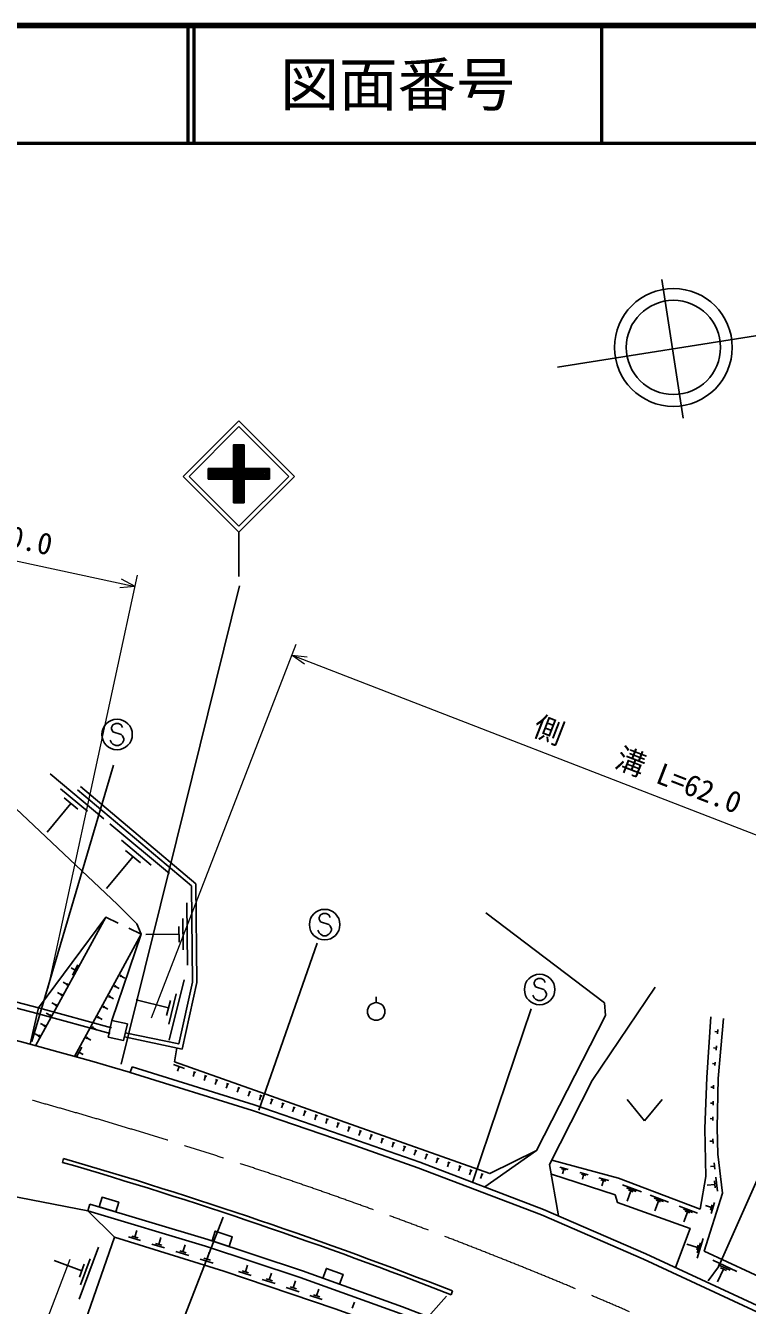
# Model space of a CAD drawing. Units: millimetres, scale not verified. Extents: x 40000 to 680000, y 20000 to 380000.
# Drawn here: x 494918 to 556428, y 271022 to 380000 of the extents above; entities that cross this region are included whole.
import ezdxf
from ezdxf.enums import TextEntityAlignment as Align

# ---------------------------------------------------------------- set-up
doc = ezdxf.new("R2010")
doc.units = ezdxf.units.MM
doc.header["$LTSCALE"] = 1000
doc.linetypes.add('CHAIN', pattern=[18.5, 12, -1.5, 3.5, -1.5])
for name, color, linetype, lineweight in [('M-BGD', 7, 'Continuous', 25), ('M-BMK', 2, 'CHAIN', 13), ('M-STR-HTXT', 7, 'Continuous', 13), ('M-STR-STRC', 7, 'Continuous', 25), ('M-TTL', 2, 'Continuous', 140), ('M-TTL-LINE', 7, 'Continuous', 50)]:
    doc.layers.add(name, color=color, linetype=linetype, lineweight=lineweight)
doc.layers.add('M-TTL-TXT', color=7, linetype='Continuous')
doc.styles.add('ＭＳ ゴシック', font='')
doc.styles.get('ＭＳ ゴシック').set_extended_font_data('MS Gothic')

msp = doc.modelspace()

# ---------------------------------------------------------------- linework, layer by layer
at = {"layer": 'M-BGD'}
for p, q in [((549126, 358382), (550959, 346575)), ((540237, 350919), (564929, 354831)), ((497010, 316281), (501580, 312460)), ((497898, 315021), (500183, 313111)), ((498214, 314239), (499357, 313284)), ((498786, 313761), (496747, 311324)), ((502095, 312029), (507169, 307786)), ((503081, 310630), (505618, 308508)), ((503432, 309761), (504701, 308700)), ((504066, 309231), (501803, 306525)), ((508663, 305291), (508723, 299981)), ((501755, 304071), (502810, 303569)), ((503714, 303140), (504769, 302638)), ((507978, 303292), (507992, 301964)), ((508324, 303959), (508354, 301304)), ((507985, 302628), (505153, 302596)), ((499143, 299577), (498792, 299769)), ((499382, 300015), (498903, 299138)), ((502966, 298989), (503062, 299164)), ((503014, 299076), (503365, 298885)), ((508427, 298755), (507139, 293603)), ((497991, 297471), (497640, 297663)), ((498039, 297559), (497943, 297383)), ((498471, 298348), (498120, 298540)), ((498519, 298436), (498423, 298260)), ((502487, 298111), (502583, 298287)), ((502535, 298199), (502886, 298007)), ((507762, 297553), (507118, 294977)), ((497512, 296593), (497161, 296785)), ((497560, 296681), (497464, 296506)), ((501527, 296356), (501623, 296532)), ((501575, 296444), (501926, 296252)), ((502007, 297234), (502103, 297409)), ((502055, 297322), (502406, 297130)), ((507096, 296351), (504349, 297037)), ((507257, 296995), (506935, 295707)), ((524790, 296803), (524790, 297303)), ((497032, 295716), (496681, 295908)), ((497080, 295804), (496984, 295628)), ((501048, 295479), (501143, 295654)), ((501096, 295567), (501447, 295375)), ((496552, 294838), (496201, 295030)), ((496600, 294926), (496504, 294751)), ((500568, 294601), (500664, 294777)), ((500616, 294689), (500967, 294497)), ((553901, 294331), (553637, 294354)), ((553918, 294528), (553883, 294134)), ((496073, 293961), (495722, 294153)), ((496121, 294049), (496025, 293873)), ((500088, 293724), (500184, 293900)), ((500136, 293812), (500487, 293620)), ((499225, 292145), (499704, 293022)), ((499465, 292583), (499816, 292392)), ((553778, 292940), (553546, 292961)), ((553793, 293114), (553762, 292766)), ((503993, 291335), (503844, 290858)), ((507528, 291522), (508471, 291188)), ((507999, 291355), (507866, 290978)), ((553659, 291596), (553457, 291614)), ((553673, 291748), (553646, 291445)), ((509319, 290887), (509185, 290510)), ((509225, 290920), (509413, 290853)), ((510261, 290552), (510128, 290175)), ((510167, 290586), (510356, 290519)), ((511204, 290218), (511070, 289841)), ((511110, 290251), (511298, 290185)), ((512146, 289884), (512013, 289507)), ((512052, 289917), (512241, 289850)), ((513089, 289549), (512955, 289172)), ((512994, 289583), (513183, 289516)), ((514031, 289215), (513897, 288838)), ((513937, 289248), (514125, 289182)), ((514974, 288881), (514840, 288504)), ((514879, 288914), (515068, 288847)), ((553534, 289612), (553318, 289616)), ((553537, 289774), (553530, 289450)), ((515916, 288546), (515782, 288169)), ((515822, 288580), (516010, 288513)), ((516859, 288212), (516725, 287835)), ((516764, 288245), (516953, 288179)), ((517801, 287878), (517667, 287501)), ((517707, 287911), (517895, 287844)), ((546170, 288550), (547670, 286750)), ((547670, 286750), (549170, 288550)), ((553504, 288238), (553288, 288242)), ((553508, 288400), (553501, 288076)), ((518743, 287543), (518610, 287166)), ((518649, 287577), (518838, 287510)), ((519686, 287209), (519552, 286832)), ((519592, 287242), (519780, 287176)), ((520628, 286875), (520495, 286498)), ((520534, 286908), (520723, 286841)), ((553476, 286923), (553260, 286927)), ((553479, 287085), (553472, 286761)), ((521571, 286540), (521437, 286163)), ((521477, 286574), (521665, 286507)), ((522513, 286206), (522380, 285829)), ((522419, 286239), (522608, 286173)), ((523456, 285872), (523322, 285495)), ((523361, 285905), (523550, 285838)), ((524398, 285537), (524264, 285160)), ((524304, 285571), (524492, 285504)), ((525341, 285203), (525207, 284826)), ((525246, 285236), (525435, 285170)), ((526283, 284869), (526149, 284492)), ((526189, 284902), (526377, 284835)), ((527226, 284534), (527092, 284157)), ((527131, 284568), (527320, 284501)), ((553489, 285005), (553223, 284998)), ((553484, 285205), (553495, 284805)), ((498152, 283533), (498056, 283204)), ((528168, 284200), (528034, 283823)), ((528074, 284233), (528262, 284167)), ((529110, 283866), (528977, 283489)), ((529016, 283899), (529205, 283832)), ((530053, 283531), (529919, 283154)), ((529959, 283565), (530147, 283498)), ((530995, 283197), (530862, 282820)), ((530901, 283230), (531090, 283164)), ((531938, 282863), (531804, 282486)), ((531844, 282896), (532032, 282829)), ((532880, 282528), (532747, 282151)), ((532786, 282562), (532974, 282495)), ((540437, 282803), (541162, 282606)), ((540592, 282657), (540955, 282559)), ((540773, 282608), (540668, 282221)), ((542135, 282341), (542860, 282143)), ((553630, 282891), (553269, 282850)), ((553600, 283162), (553661, 282619)), ((533823, 282194), (533689, 281817)), ((533728, 282227), (533917, 282161)), ((542290, 282195), (542653, 282096)), ((542472, 282145), (542366, 281759)), ((543764, 281897), (544611, 281667)), ((543945, 281727), (544369, 281611)), ((544157, 281669), (544034, 281217)), ((545770, 281303), (547399, 280686)), ((553645, 281324), (553005, 281252)), ((553611, 281624), (553679, 281024)), ((553738, 281942), (553873, 280742)), ((546136, 281040), (546950, 280732)), ((546502, 280777), (546173, 279909)), ((546298, 280855), (546706, 280700)), ((548145, 280404), (549694, 279817)), ((548493, 280154), (549267, 279860)), ((500394, 279653), (500221, 279078)), ((548841, 279904), (548528, 279078)), ((548647, 279977), (549035, 279830)), ((550625, 279464), (552174, 278877)), ((550973, 279214), (551747, 278921)), ((551127, 279038), (551515, 278891)), ((553354, 279356), (552848, 279516)), ((553429, 279594), (553279, 279119)), ((553630, 279791), (553331, 278841)), ((551321, 278964), (551008, 278138)), ((504717, 276547), (503676, 276871)), ((504500, 276767), (503980, 276928)), ((504240, 276848), (504412, 277403)), ((501126, 275973), (499477, 271547)), ((506758, 275913), (505687, 276246)), ((506534, 276139), (505999, 276305)), ((506267, 276222), (506444, 276793)), ((508323, 275588), (508506, 276175)), ((552174, 275953), (551273, 276236)), ((552240, 276164), (552107, 275742)), ((552665, 276726), (552133, 275037)), ((552419, 276339), (552153, 275495)), ((499712, 273980), (497351, 274860)), ((500419, 274977), (499594, 272764)), ((508828, 275270), (507728, 275612)), ((508599, 275502), (508048, 275673)), ((510900, 274626), (509789, 274971)), ((510668, 274861), (510113, 275033)), ((510391, 274947), (510575, 275540)), ((553492, 274863), (555539, 273908)), ((499918, 274533), (499505, 273427)), ((514135, 273563), (513065, 273923)), ((513915, 273796), (513381, 273976)), ((513648, 273886), (513840, 274456)), ((515680, 273203), (515875, 273781)), ((554388, 274113), (553880, 273021)), ((553940, 274488), (554964, 274010)), ((554132, 274232), (554644, 273993)), ((516173, 272876), (515090, 273241)), ((515951, 273112), (515409, 273294)), ((518227, 272184), (517128, 272554)), ((518001, 272423), (517452, 272608)), ((517727, 272515), (517924, 273101)), ((520197, 271520), (519149, 271873)), ((519982, 271748), (519458, 271924)), ((519720, 271836), (519909, 272395)), ((531305, 272255), (531180, 271935)), ((522745, 270780), (522935, 271307))]:
    msp.add_line(p, q, dxfattribs=at)
for points in [[(504769, 302638), (504397, 303513), (502741, 305150), (491527, 315729), (489016, 317347), (472108, 318296), (468333, 316792), (464633, 314881)], [(503338, 293878), (508250, 292855), (509509, 298505), (509415, 306910), (499584, 315213)], [(503413, 294241), (507969, 293291), (509139, 298543), (509047, 306737), (499345, 314930)], [(459142, 304152), (466218, 302813), (476032, 300752), (487832, 297974), (495899, 295876), (502114, 294181)], [(459235, 304644), (466316, 303304), (476141, 301240), (487952, 298460), (496027, 296360), (502245, 294664)], [(495307, 293259), (496027, 296360), (501755, 304071), (495776, 293132)], [(538467, 284202), (544322, 295706), (544247, 296774), (534144, 304444)], [(499075, 292224), (504769, 302638), (502281, 295291)], [(548579, 298126), (543186, 290183), (539576, 283031), (540333, 278644)], [(539763, 283401), (545443, 281855), (552392, 279222), (552889, 282005), (552799, 286084), (552979, 290439), (553318, 295583)], [(554401, 295448), (553949, 290333), (553859, 286136), (553919, 283895), (554295, 280571), (552746, 275652), (562534, 271090)], [(507819, 292945), (507618, 291776), (534480, 282247), (538467, 284202), (534050, 281105)], [(503993, 291335), (514407, 288089), (522642, 285277), (528519, 283210), (539057, 279198), (547769, 275414), (561537, 269027)], [(446502, 289989), (458188, 288121), (466558, 286503), (474315, 284829), (483531, 282653), (488628, 281313), (500221, 279078)], [(503844, 290858), (514251, 287613), (522478, 284804), (528348, 282740), (538869, 278735), (547565, 274958), (561327, 268573)], [(550287, 274246), (551543, 277577), (545360, 279773), (545149, 280435), (539720, 282198)], [(500221, 279078), (502495, 276819), (500011, 269727), (506875, 264631), (514185, 259515), (520267, 255349), (523801, 258455), (529646, 267721), (530155, 269055)], [(500221, 279078), (510255, 276067), (518313, 273394), (526837, 270329), (537328, 266300), (547265, 261950), (556151, 257766)], [(500394, 279653), (510436, 276639), (518509, 273961), (527046, 270892), (537556, 266855), (547513, 262497), (556406, 258309)], [(529646, 267721), (521295, 270728), (511807, 273925), (502495, 276819)]]:
    msp.add_lwpolyline(points, dxfattribs=at)
for points in [[(501964, 293877), (503272, 293584), (503589, 294998), (502281, 295291)], [(501186, 279415), (502611, 278987), (502857, 279807), (501432, 280235)], [(510810, 276515), (512254, 276036), (512530, 276867), (511086, 277346)], [(520257, 273332), (521674, 272823), (521975, 273660), (520558, 274170)]]:
    msp.add_lwpolyline(points, close=True, dxfattribs=at)
for centre, radius in [((550121, 352594), 5016), ((550121, 352594), 4013), ((524790, 296053), 750)]:
    msp.add_circle(centre, radius, dxfattribs=at)
for centre, radius, start, end in [((392285, -89473), 396355, 73.65246, 81.07346), ((388307, -93707), 392907, 68.65721, 73.76554), ((388307, -93707), 392564, 68.65721, 73.76554)]:
    msp.add_arc(centre, radius, start, end, dxfattribs=at)
at = {"layer": 'M-BMK'}
msp.add_arc((389819, -91177), 394089, 64.62862, 78.95386, dxfattribs=at)
at = {"layer": 'M-STR-HTXT'}
for p, q in [((464844, 340759), (504243, 332226)), ((496834, 298019), (504454, 333203)), ((504243, 332226), (503100, 332857)), ((504243, 332226), (502942, 332124)), ((505652, 295520), (517986, 327336)), ((517625, 326404), (577856, 303054)), ((517625, 326404), (518677, 325660)), ((517625, 326404), (518903, 326243)), ((498691, 274941), (488791, 249057))]:
    msp.add_line(p, q, dxfattribs=at)
at = {"layer": 'M-STR-STRC'}
for p, q in [((508359, 341611), (513097, 346349)), ((508854, 341611), (513097, 345854)), ((513097, 346349), (517835, 341611)), ((513097, 345854), (517340, 341611)), ((512638, 344314), (513538, 344314)), ((512638, 344314), (512638, 342282)), ((512638, 344266), (512686, 344314)), ((512638, 344125), (512828, 344314)), ((512638, 343983), (512969, 344314)), ((512638, 343842), (513110, 344314)), ((512638, 343701), (513252, 344314)), ((512638, 343559), (513393, 344314)), ((512638, 343418), (513535, 344314)), ((513538, 343357), (512638, 344257)), ((512638, 343276), (513538, 344176)), ((513538, 343216), (512638, 344116)), ((512638, 343135), (513538, 344035)), ((513538, 343075), (512638, 343975)), ((512638, 342993), (513538, 343893)), ((513538, 342933), (512638, 343833)), ((512638, 342852), (513538, 343752)), ((513538, 342792), (512638, 343692)), ((512638, 342711), (513538, 343611)), ((513538, 342650), (512638, 343550)), ((512638, 342569), (513538, 343469)), ((513538, 342509), (512638, 343409)), ((512638, 342428), (513538, 343328)), ((513538, 343499), (512722, 344314)), ((513538, 343640), (512864, 344314)), ((513538, 343782), (513005, 344314)), ((513538, 343923), (513147, 344314)), ((513538, 344065), (513288, 344314)), ((513538, 344206), (513429, 344314)), ((513538, 344314), (513538, 342282)), ((512638, 342282), (510476, 342282)), ((510476, 342282), (510476, 341382)), ((510476, 342246), (510512, 342282)), ((510476, 342105), (510654, 342282)), ((510476, 341963), (510795, 342282)), ((510476, 341822), (510936, 342282)), ((510476, 341680), (511078, 342282)), ((510476, 341539), (511219, 342282)), ((510476, 341397), (511361, 342282)), ((511412, 341382), (510512, 342282)), ((510602, 341382), (511502, 342282)), ((511554, 341382), (510654, 342282)), ((510744, 341382), (511644, 342282)), ((511695, 341382), (510795, 342282)), ((510885, 341382), (511785, 342282)), ((511836, 341382), (510936, 342282)), ((511026, 341382), (511926, 342282)), ((511978, 341382), (511078, 342282)), ((511168, 341382), (512068, 342282)), ((512119, 341382), (511219, 342282)), ((511309, 341382), (512209, 342282)), ((512261, 341382), (511361, 342282)), ((511451, 341382), (512351, 342282)), ((512402, 341382), (511502, 342282)), ((511592, 341382), (512492, 342282)), ((512544, 341382), (511644, 342282)), ((511734, 341382), (512634, 342282)), ((513538, 340529), (511785, 342282)), ((511875, 341382), (513538, 343045)), ((513538, 340670), (511926, 342282)), ((512016, 341382), (513538, 342903)), ((513538, 340812), (512068, 342282)), ((512158, 341382), (513538, 342762)), ((513538, 340953), (512209, 342282)), ((512299, 341382), (513538, 342621)), ((513538, 341095), (512351, 342282)), ((512441, 341382), (513538, 342479)), ((513538, 341236), (512492, 342282)), ((512582, 341382), (513538, 342338)), ((513538, 341377), (512634, 342282)), ((513538, 342367), (512638, 343267)), ((512638, 342286), (513538, 343186)), ((514382, 341382), (512638, 343126)), ((514241, 341382), (512638, 342985)), ((514099, 341382), (512638, 342843)), ((513958, 341382), (512638, 342702)), ((513816, 341382), (512638, 342560)), ((513675, 341382), (512638, 342419)), ((512638, 341296), (513623, 342282)), ((512638, 341155), (513765, 342282)), ((512638, 341013), (513906, 342282)), ((512638, 340872), (514048, 342282)), ((512638, 340731), (514189, 342282)), ((512638, 340589), (514331, 342282)), ((513572, 341382), (514472, 342282)), ((514523, 341382), (513623, 342282)), ((513713, 341382), (514613, 342282)), ((514665, 341382), (513765, 342282)), ((513855, 341382), (514755, 342282)), ((514806, 341382), (513906, 342282)), ((513996, 341382), (514896, 342282)), ((514948, 341382), (514048, 342282)), ((514138, 341382), (515038, 342282)), ((515089, 341382), (514189, 342282)), ((514279, 341382), (515179, 342282)), ((515231, 341382), (514331, 342282)), ((514421, 341382), (515321, 342282)), ((515372, 341382), (514472, 342282)), ((514562, 341382), (515462, 342282)), ((515513, 341382), (514613, 342282)), ((514703, 341382), (515603, 342282)), ((515655, 341382), (514755, 342282)), ((514845, 341382), (515700, 342237)), ((515700, 341479), (514896, 342282)), ((515700, 341620), (515038, 342282)), ((515700, 341761), (515179, 342282)), ((515700, 341903), (515321, 342282)), ((515700, 342044), (515462, 342282)), ((515700, 342186), (515603, 342282)), ((508359, 341611), (513097, 336874)), ((508854, 341611), (513097, 337369)), ((511271, 341382), (510476, 342176)), ((511129, 341382), (510476, 342035)), ((510988, 341382), (510476, 341894)), ((510847, 341382), (510476, 341752)), ((510705, 341382), (510476, 341611)), ((510564, 341382), (510476, 341469)), ((510476, 341382), (512638, 341382)), ((512638, 341382), (512638, 339349)), ((512638, 340448), (513538, 341348)), ((513538, 340388), (512638, 341288)), ((512638, 340306), (513538, 341206)), ((513538, 340246), (512638, 341146)), ((513097, 337369), (517340, 341611)), ((513097, 336874), (517835, 341611)), ((513538, 341382), (513538, 339349)), ((514986, 341382), (515700, 342095)), ((515128, 341382), (515700, 341954)), ((515269, 341382), (515700, 341812)), ((515410, 341382), (515700, 341671)), ((515552, 341382), (515700, 341530)), ((515693, 341382), (515700, 341388)), ((512638, 340165), (513538, 341065)), ((513538, 340105), (512638, 341005)), ((512638, 340024), (513538, 340924)), ((513538, 339963), (512638, 340863)), ((512638, 339882), (513538, 340782)), ((513538, 339822), (512638, 340722)), ((512638, 339741), (513538, 340641)), ((513538, 339680), (512638, 340580)), ((512638, 339599), (513538, 340499)), ((513538, 339539), (512638, 340439)), ((512638, 339458), (513538, 340358)), ((513538, 339398), (512638, 340298)), ((513445, 339349), (512638, 340156)), ((513303, 339349), (512638, 340015)), ((512671, 339349), (513538, 340216)), ((512812, 339349), (513538, 340075)), ((513162, 339349), (512638, 339873)), ((513020, 339349), (512638, 339732)), ((512879, 339349), (512638, 339590)), ((512738, 339349), (512638, 339449)), ((512638, 339349), (513538, 339349)), ((512954, 339349), (513538, 339934)), ((513095, 339349), (513538, 339792)), ((513236, 339349), (513538, 339651)), ((513378, 339349), (513538, 339509)), ((513519, 339349), (513538, 339368)), ((513097, 336874), (513097, 333086)), ((503055, 291577), (513150, 332296)), ((502359, 320463), (502241, 320227)), ((502595, 320581), (502359, 320463)), ((502831, 320581), (502595, 320581)), ((503068, 320463), (502831, 320581)), ((503186, 320227), (503068, 320463)), ((502241, 320227), (502241, 320109)), ((502241, 320109), (502359, 319872)), ((502359, 319872), (503068, 319636)), ((503068, 319636), (503186, 319518)), ((503186, 319518), (503304, 319281)), ((502241, 318927), (502122, 319163)), ((502359, 318809), (502241, 318927)), ((502595, 318690), (502359, 318809)), ((502831, 318690), (502595, 318690)), ((503068, 318809), (502831, 318690)), ((503186, 318927), (503068, 318809)), ((503304, 319163), (503186, 318927)), ((503304, 319281), (503304, 319163)), ((502397, 317030), (495449, 293499)), ((520047, 304276), (519928, 304039)), ((520283, 304394), (520047, 304276)), ((520519, 304394), (520283, 304394)), ((520756, 304276), (520519, 304394)), ((520874, 304039), (520756, 304276)), ((519928, 302739), (519810, 302976)), ((519928, 304039), (519928, 303921)), ((519928, 303921), (520047, 303685)), ((520047, 303685), (520756, 303448)), ((520756, 303448), (520874, 303330)), ((520874, 303330), (520992, 303094)), ((520992, 302976), (520874, 302739)), ((520992, 303094), (520992, 302976)), ((519769, 301869), (514795, 287656)), ((520047, 302621), (519928, 302739)), ((520283, 302503), (520047, 302621)), ((520519, 302503), (520283, 302503)), ((520756, 302621), (520519, 302503)), ((520874, 302739), (520756, 302621)), ((538366, 298748), (538248, 298512)), ((538603, 298866), (538366, 298748)), ((538839, 298866), (538603, 298866)), ((539075, 298748), (538839, 298866)), ((539193, 298512), (539075, 298748)), ((538248, 298512), (538248, 298394)), ((538248, 298394), (538366, 298157)), ((538366, 298157), (539075, 297921)), ((539075, 297921), (539193, 297803)), ((539193, 297803), (539312, 297566)), ((539312, 297566), (539312, 297448)), ((538248, 297212), (538130, 297448)), ((538366, 297094), (538248, 297212)), ((538603, 296975), (538366, 297094)), ((538839, 296975), (538603, 296975)), ((539075, 297094), (538839, 296975)), ((539193, 297212), (539075, 297094)), ((539312, 297448), (539193, 297212)), ((538010, 296263), (533035, 281575)), ((511755, 278535), (504648, 260295)), ((515308, 254372), (530785, 271823))]:
    msp.add_line(p, q, dxfattribs=at)
for points in [[(513538, 342282), (515700, 342282), (515700, 341382), (513538, 341382)], [(553092, 273126), (553961, 274311), (562015, 292393)]]:
    msp.add_lwpolyline(points, dxfattribs=at)
for centre in [(502713, 319636), (520401, 303448), (538721, 297921)]:
    msp.add_circle(centre, 1300, dxfattribs=at)
at = {"layer": 'M-TTL'}
msp.add_line((680000, 380000), (40000, 380000), dxfattribs=at)
at = {"layer": 'M-TTL-LINE'}
for p, q in [((508747, 380000), (508747, 370000)), ((509247, 380000), (509247, 370000)), ((543997, 380000), (543997, 370000)), ((40000, 370000), (680000, 370000))]:
    msp.add_line(p, q, dxfattribs=at)

# ---------------------------------------------------------------- texts
at = {"layer": 'M-STR-HTXT', "style": 'ＭＳ ゴシック'}
for s, rotation, p in [('ガードパイプ  L=40.0', 347.779, (484649, 336981)), ('側\u3000\u3000溝 L=62.0', 338.81, (546547, 315728))]:
    msp.add_text(s, height=1833, rotation=rotation, dxfattribs=at).set_placement(p, align=Align.BOTTOM_CENTER)
at = {"layer": 'M-TTL-TXT', "style": 'ＭＳ ゴシック'}
msp.add_text('図面番号', height=3666, dxfattribs=at).set_placement((526622, 375000), align=Align.MIDDLE_CENTER)

doc.saveas('drawing.dxf')
